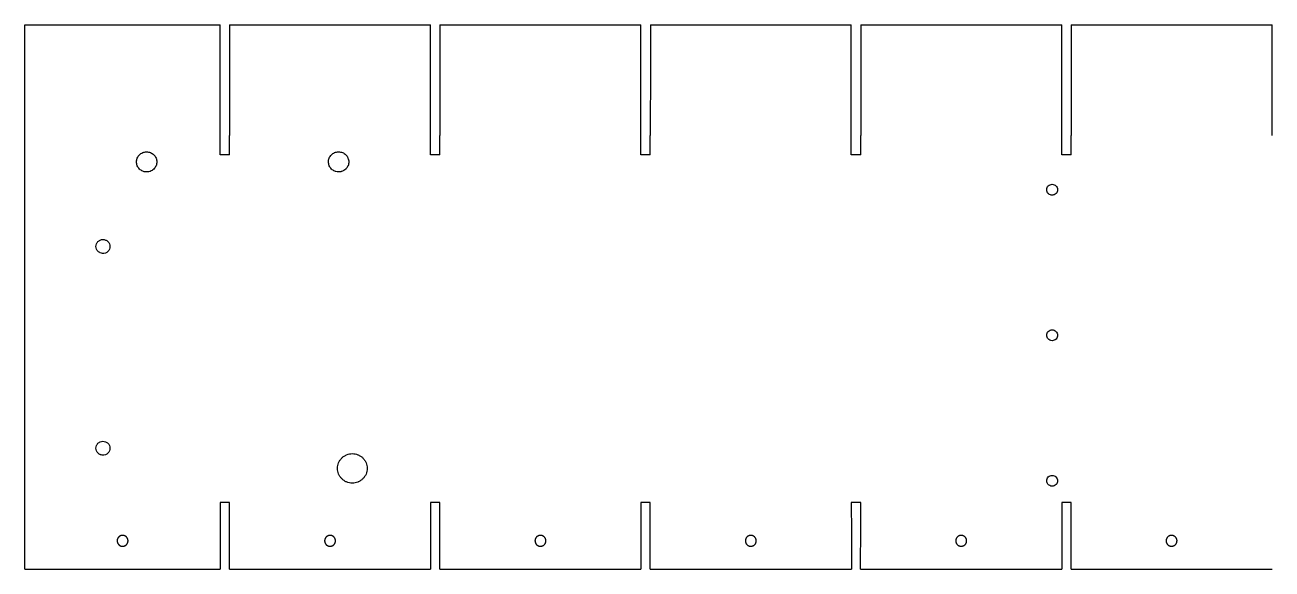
# Model space of a CAD drawing. Header units: millimetres. Extents: x 0 to 1620, y -18 to 157.
# Drawn here: x 0 to 401.8, y -18.4 to 156.9 of the extents above; entities that cross this region are included whole.
import ezdxf

# ---------------------------------------------------------------- set-up
doc = ezdxf.new("R2010")
doc.units = ezdxf.units.MM

msp = doc.modelspace()

# ---------------------------------------------------------------- linework, layer by layer
at = {"color": 7, "linetype": 'Continuous', "lineweight": 25}
for p, q in [((0, 156.88), (62.91, 156.88)), ((0, -18.44), (0, 156.88)), ((62.91, 137.64), (62.91, 156.88)), ((65.94, 156.88), (130.69, 156.88)), ((65.94, 156.88), (65.94, 137.64)), ((130.69, 137.64), (130.69, 156.88)), ((133.73, 156.88), (198.47, 156.88)), ((133.73, 156.88), (133.73, 137.64)), ((198.47, 137.64), (198.47, 156.88)), ((201.51, 156.88), (266.26, 156.88)), ((201.51, 156.88), (201.51, 137.64)), ((266.26, 137.64), (266.26, 156.88)), ((269.29, 156.88), (334.04, 156.88)), ((269.29, 156.88), (269.29, 137.64)), ((334.04, 137.64), (334.04, 156.88)), ((337.07, 156.88), (401.82, 156.88)), ((337.07, 156.88), (337.07, 137.64)), ((401.82, 137.64), (401.82, 156.88)), ((62.92, 115), (62.92, 121.24)), ((65.93, 115), (65.94, 121.24)), ((130.7, 115), (130.7, 121.24)), ((133.72, 115), (133.72, 121.24)), ((198.48, 115), (198.48, 121.24)), ((201.5, 115), (201.5, 121.24)), ((266.26, 115), (266.26, 121.24)), ((269.28, 115), (269.28, 121.24)), ((334.05, 115), (334.05, 121.24)), ((337.06, 115), (337.06, 121.24)), ((65.93, 115), (62.92, 115)), ((133.72, 115), (130.7, 115)), ((201.5, 115), (198.48, 115)), ((269.28, 115), (266.26, 115)), ((337.06, 115), (334.05, 115)), ((62.92, 3), (62.92, -0.24)), ((65.93, 3), (62.92, 3)), ((65.93, -0.24), (65.93, 3)), ((130.7, 3), (130.7, -0.24)), ((133.72, 3), (130.7, 3)), ((133.72, -0.24), (133.72, 3)), ((198.48, 3), (198.48, -0.24)), ((201.5, 3), (198.48, 3)), ((201.5, -0.24), (201.5, 3)), ((266.26, 3), (266.26, -0.24)), ((269.28, 3), (266.26, 3)), ((269.28, -0.24), (269.28, 3)), ((334.05, 3), (334.05, -0.24)), ((337.06, 3), (334.05, 3)), ((337.06, -0.24), (337.06, 3)), ((0, -18.44), (62.93, -18.44)), ((65.93, -18.44), (130.71, -18.44)), ((133.71, -18.44), (198.49, -18.44)), ((201.49, -18.44), (266.27, -18.44)), ((269.27, -18.44), (334.05, -18.44)), ((337.05, -18.44), (401.84, -18.44))]:
    msp.add_line(p, q, dxfattribs=at)
for points in [[(62.92, 121.24), (62.92, 121.53), (62.92, 122.11), (62.92, 122.97), (62.92, 123.83), (62.92, 124.69), (62.92, 125.56), (62.92, 126.42), (62.91, 127.28), (62.91, 128.15), (62.91, 129.01), (62.91, 129.87), (62.91, 130.74), (62.91, 131.6), (62.91, 132.46), (62.91, 133.33), (62.91, 134.19), (62.91, 135.05), (62.91, 135.92), (62.91, 136.78), (62.91, 137.35), (62.91, 137.64)], [(65.94, 137.64), (65.94, 137.35), (65.94, 136.78), (65.94, 135.92), (65.94, 135.05), (65.94, 134.19), (65.94, 133.33), (65.94, 132.46), (65.94, 131.6), (65.94, 130.74), (65.94, 129.87), (65.94, 129.01), (65.94, 128.15), (65.94, 127.28), (65.94, 126.42), (65.94, 125.56), (65.94, 124.69), (65.94, 123.83), (65.94, 122.97), (65.94, 122.11), (65.94, 121.53), (65.94, 121.24)], [(130.7, 121.24), (130.7, 121.53), (130.7, 122.11), (130.7, 122.97), (130.7, 123.83), (130.7, 124.69), (130.7, 125.56), (130.7, 126.42), (130.7, 127.28), (130.7, 128.15), (130.7, 129.01), (130.7, 129.87), (130.7, 130.74), (130.69, 131.6), (130.69, 132.46), (130.69, 133.33), (130.69, 134.19), (130.69, 135.05), (130.69, 135.92), (130.69, 136.78), (130.69, 137.35), (130.69, 137.64)], [(133.73, 137.64), (133.73, 137.35), (133.72, 136.78), (133.72, 135.92), (133.72, 135.05), (133.72, 134.19), (133.72, 133.33), (133.72, 132.46), (133.72, 131.6), (133.72, 130.74), (133.72, 129.87), (133.72, 129.01), (133.72, 128.15), (133.72, 127.28), (133.72, 126.42), (133.72, 125.56), (133.72, 124.69), (133.72, 123.83), (133.72, 122.97), (133.72, 122.11), (133.72, 121.53), (133.72, 121.24)], [(198.48, 121.24), (198.48, 121.53), (198.48, 122.11), (198.48, 122.97), (198.48, 123.83), (198.48, 124.69), (198.48, 125.56), (198.48, 126.42), (198.48, 127.28), (198.48, 128.15), (198.48, 129.01), (198.48, 129.87), (198.48, 130.74), (198.48, 131.6), (198.48, 132.46), (198.48, 133.33), (198.48, 134.19), (198.47, 135.05), (198.47, 135.92), (198.47, 136.78), (198.47, 137.35), (198.47, 137.64)], [(201.51, 137.64), (201.51, 137.35), (201.51, 136.78), (201.51, 135.92), (201.51, 135.05), (201.51, 134.19), (201.51, 133.33), (201.5, 132.46), (201.5, 131.6), (201.5, 130.74), (201.5, 129.87), (201.5, 129.01), (201.5, 128.15), (201.5, 127.28), (201.5, 126.42), (201.5, 125.56), (201.5, 124.69), (201.5, 123.83), (201.5, 122.97), (201.5, 122.11), (201.5, 121.53), (201.5, 121.24)], [(266.26, 121.24), (266.26, 121.53), (266.26, 122.11), (266.26, 122.97), (266.26, 123.83), (266.26, 124.69), (266.26, 125.56), (266.26, 126.42), (266.26, 127.28), (266.26, 128.15), (266.26, 129.01), (266.26, 129.87), (266.26, 130.74), (266.26, 131.6), (266.26, 132.46), (266.26, 133.33), (266.26, 134.19), (266.26, 135.05), (266.26, 135.92), (266.26, 136.78), (266.26, 137.35), (266.26, 137.64)], [(269.29, 137.64), (269.29, 137.35), (269.29, 136.78), (269.29, 135.92), (269.29, 135.05), (269.29, 134.19), (269.29, 133.33), (269.29, 132.46), (269.29, 131.6), (269.29, 130.74), (269.29, 129.87), (269.29, 129.01), (269.28, 128.15), (269.28, 127.28), (269.28, 126.42), (269.28, 125.56), (269.28, 124.69), (269.28, 123.83), (269.28, 122.97), (269.28, 122.11), (269.28, 121.53), (269.28, 121.24)], [(334.05, 121.24), (334.04, 121.53), (334.04, 122.11), (334.04, 122.97), (334.04, 123.83), (334.04, 124.69), (334.04, 125.56), (334.04, 126.42), (334.04, 127.28), (334.04, 128.15), (334.04, 129.01), (334.04, 129.87), (334.04, 130.74), (334.04, 131.6), (334.04, 132.46), (334.04, 133.33), (334.04, 134.19), (334.04, 135.05), (334.04, 135.92), (334.04, 136.78), (334.04, 137.35), (334.04, 137.64)], [(337.07, 137.64), (337.07, 137.35), (337.07, 136.78), (337.07, 135.92), (337.07, 135.05), (337.07, 134.19), (337.07, 133.33), (337.07, 132.46), (337.07, 131.6), (337.07, 130.74), (337.07, 129.87), (337.07, 129.01), (337.07, 128.15), (337.07, 127.28), (337.07, 126.42), (337.07, 125.56), (337.06, 124.69), (337.06, 123.83), (337.06, 122.97), (337.06, 122.11), (337.06, 121.53), (337.06, 121.24)], [(401.83, 121.24), (401.83, 121.53), (401.83, 122.11), (401.83, 122.97), (401.83, 123.83), (401.83, 124.69), (401.82, 125.56), (401.82, 126.42), (401.82, 127.28), (401.82, 128.15), (401.82, 129.01), (401.82, 129.87), (401.82, 130.74), (401.82, 131.6), (401.82, 132.46), (401.82, 133.33), (401.82, 134.19), (401.82, 135.05), (401.82, 135.92), (401.82, 136.78), (401.82, 137.35), (401.82, 137.64)], [(62.92, -0.24), (62.92, -0.56), (62.92, -1.2), (62.92, -2.16), (62.92, -3.12), (62.92, -4.07), (62.92, -5.03), (62.92, -5.99), (62.92, -6.95), (62.92, -7.91), (62.92, -8.86), (62.92, -9.82), (62.92, -10.78), (62.92, -11.74), (62.92, -12.69), (62.92, -13.65), (62.93, -14.61), (62.93, -15.57), (62.93, -16.53), (62.93, -17.48), (62.93, -18.12), (62.93, -18.44)], [(65.93, -18.44), (65.93, -18.12), (65.93, -17.48), (65.93, -16.53), (65.93, -15.57), (65.93, -14.61), (65.93, -13.65), (65.93, -12.69), (65.93, -11.74), (65.93, -10.78), (65.93, -9.82), (65.93, -8.86), (65.93, -7.91), (65.93, -6.95), (65.93, -5.99), (65.93, -5.03), (65.93, -4.07), (65.93, -3.12), (65.93, -2.16), (65.93, -1.2), (65.93, -0.56), (65.93, -0.24)], [(130.7, -0.24), (130.7, -0.56), (130.7, -1.2), (130.7, -2.16), (130.7, -3.12), (130.7, -4.07), (130.7, -5.03), (130.7, -5.99), (130.7, -6.95), (130.7, -7.91), (130.7, -8.86), (130.71, -9.82), (130.71, -10.78), (130.71, -11.74), (130.71, -12.69), (130.71, -13.65), (130.71, -14.61), (130.71, -15.57), (130.71, -16.53), (130.71, -17.48), (130.71, -18.12), (130.71, -18.44)], [(133.71, -18.44), (133.71, -18.12), (133.71, -17.48), (133.71, -16.53), (133.71, -15.57), (133.71, -14.61), (133.71, -13.65), (133.71, -12.69), (133.71, -11.74), (133.71, -10.78), (133.71, -9.82), (133.71, -8.86), (133.71, -7.91), (133.71, -6.95), (133.71, -5.99), (133.71, -5.03), (133.71, -4.07), (133.72, -3.12), (133.72, -2.16), (133.72, -1.2), (133.72, -0.56), (133.72, -0.24)], [(198.48, -0.24), (198.48, -0.56), (198.48, -1.2), (198.48, -2.16), (198.48, -3.12), (198.48, -4.07), (198.48, -5.03), (198.49, -5.99), (198.49, -6.95), (198.49, -7.91), (198.49, -8.86), (198.49, -9.82), (198.49, -10.78), (198.49, -11.74), (198.49, -12.69), (198.49, -13.65), (198.49, -14.61), (198.49, -15.57), (198.49, -16.53), (198.49, -17.48), (198.49, -18.12), (198.49, -18.44)], [(201.49, -18.44), (201.49, -18.12), (201.49, -17.48), (201.49, -16.53), (201.49, -15.57), (201.49, -14.61), (201.49, -13.65), (201.49, -12.69), (201.49, -11.74), (201.49, -10.78), (201.49, -9.82), (201.49, -8.86), (201.49, -7.91), (201.5, -6.95), (201.5, -5.99), (201.5, -5.03), (201.5, -4.07), (201.5, -3.12), (201.5, -2.16), (201.5, -1.2), (201.5, -0.56), (201.5, -0.24)], [(266.26, -0.24), (266.26, -0.56), (266.26, -1.2), (266.27, -2.16), (266.27, -3.12), (266.27, -4.07), (266.27, -5.03), (266.27, -5.99), (266.27, -6.95), (266.27, -7.91), (266.27, -8.86), (266.27, -9.82), (266.27, -10.78), (266.27, -11.74), (266.27, -12.69), (266.27, -13.65), (266.27, -14.61), (266.27, -15.57), (266.27, -16.53), (266.27, -17.48), (266.27, -18.12), (266.27, -18.44)], [(269.27, -18.44), (269.27, -18.12), (269.27, -17.48), (269.27, -16.53), (269.27, -15.57), (269.27, -14.61), (269.27, -13.65), (269.27, -12.69), (269.27, -11.74), (269.28, -10.78), (269.28, -9.82), (269.28, -8.86), (269.28, -7.91), (269.28, -6.95), (269.28, -5.99), (269.28, -5.03), (269.28, -4.07), (269.28, -3.12), (269.28, -2.16), (269.28, -1.2), (269.28, -0.56), (269.28, -0.24)], [(334.05, -0.24), (334.05, -0.56), (334.05, -1.2), (334.05, -2.16), (334.05, -3.12), (334.05, -4.07), (334.05, -5.03), (334.05, -5.99), (334.05, -6.95), (334.05, -7.91), (334.05, -8.86), (334.05, -9.82), (334.05, -10.78), (334.05, -11.74), (334.05, -12.69), (334.05, -13.65), (334.05, -14.61), (334.05, -15.57), (334.05, -16.53), (334.05, -17.48), (334.05, -18.12), (334.05, -18.44)], [(337.05, -18.44), (337.05, -18.12), (337.05, -17.48), (337.05, -16.53), (337.06, -15.57), (337.06, -14.61), (337.06, -13.65), (337.06, -12.69), (337.06, -11.74), (337.06, -10.78), (337.06, -9.82), (337.06, -8.86), (337.06, -7.91), (337.06, -6.95), (337.06, -5.99), (337.06, -5.03), (337.06, -4.07), (337.06, -3.12), (337.06, -2.16), (337.06, -1.2), (337.06, -0.56), (337.06, -0.24)]]:
    msp.add_open_spline(points, degree=3, dxfattribs=at)
for points, knots in [([(38.86, 109.52), (39.34, 109.47), (39.84, 109.52), (40.76, 109.85), (41.19, 110.11), (41.83, 110.76), (42.08, 111.12), (42.4, 111.9), (42.49, 112.33), (42.48, 113.18), (42.4, 113.61), (42.07, 114.39), (41.82, 114.76), (41.22, 115.35), (40.85, 115.59), (40.07, 115.92), (39.63, 116), (38.78, 116), (38.35, 115.91), (37.56, 115.59), (37.2, 115.34), (36.6, 114.74), (36.36, 114.38), (36.03, 113.6), (35.95, 113.17), (35.95, 112.32), (36.04, 111.89), (36.36, 111.11), (36.61, 110.75), (37.21, 110.15), (37.58, 109.91), (38.26, 109.63), (38.56, 109.55), (38.86, 109.52)], [0, 0, 0, 0, 0.071203, 0.071498, 0.14235, 0.142936, 0.204771, 0.205354, 0.267154, 0.267728, 0.329672, 0.330238, 0.392069, 0.392632, 0.454632, 0.455199, 0.517345, 0.517921, 0.580032, 0.580618, 0.642577, 0.643167, 0.704968, 0.705555, 0.76727, 0.767848, 0.829602, 0.830172, 0.892085, 0.892652, 0.954686, 0.955257, 1, 1, 1, 1]), ([(100.2, 109.62), (100.74, 109.47), (101.35, 109.46), (102.46, 109.75), (102.98, 110.06), (103.69, 110.76), (103.93, 111.13), (104.25, 111.91), (104.34, 112.34), (104.33, 113.19), (104.24, 113.62), (103.92, 114.4), (103.67, 114.77), (103.07, 115.36), (102.69, 115.6), (101.91, 115.92), (101.47, 116), (100.63, 116), (100.19, 115.91), (99.41, 115.58), (99.04, 115.33), (98.45, 114.74), (98.2, 114.37), (97.88, 113.59), (97.8, 113.15), (97.8, 112.31), (97.89, 111.88), (98.22, 111.1), (98.47, 110.74), (99.07, 110.14), (99.44, 109.9), (99.95, 109.69), (100.08, 109.65), (100.2, 109.62)], [0, 0, 0, 0, 0.083779, 0.084503, 0.167562, 0.168998, 0.230021, 0.231457, 0.292442, 0.293872, 0.354997, 0.356421, 0.417433, 0.418856, 0.480034, 0.481463, 0.542785, 0.544226, 0.605511, 0.606965, 0.668095, 0.669555, 0.730525, 0.731984, 0.792864, 0.794318, 0.855234, 0.856682, 0.917755, 0.919202, 0.980394, 0.981848, 1, 1, 1, 1]), ([(329.75, 102.54), (329.99, 102.31), (330.31, 102.14), (330.98, 102.02), (331.33, 102.06), (331.86, 102.27), (332.05, 102.4), (332.38, 102.73), (332.51, 102.92), (332.68, 103.34), (332.73, 103.57), (332.73, 104.03), (332.68, 104.26), (332.5, 104.68), (332.37, 104.88), (332.05, 105.2), (331.85, 105.33), (331.43, 105.5), (331.2, 105.55), (330.74, 105.55), (330.51, 105.5), (330.08, 105.33), (329.89, 105.2), (329.56, 104.88), (329.43, 104.68), (329.25, 104.26), (329.21, 104.03), (329.21, 103.57), (329.25, 103.34), (329.43, 102.92), (329.56, 102.72), (329.73, 102.55), (329.74, 102.55), (329.75, 102.54)], [0, 0, 0, 0, 0.092015, 0.092102, 0.184072, 0.184249, 0.246694, 0.246875, 0.309162, 0.30934, 0.371542, 0.371711, 0.433952, 0.434112, 0.496512, 0.496669, 0.559191, 0.559352, 0.621911, 0.622082, 0.684606, 0.684786, 0.747209, 0.747393, 0.809708, 0.809889, 0.872168, 0.87234, 0.934763, 0.934927, 0.997238, 0.997399, 1, 1, 1, 1]), ([(24.97, 83.26), (25.29, 83.23), (25.62, 83.28), (26.23, 83.5), (26.51, 83.68), (26.95, 84.12), (27.12, 84.37), (27.34, 84.91), (27.4, 85.21), (27.4, 85.8), (27.34, 86.1), (27.11, 86.64), (26.94, 86.89), (26.53, 87.3), (26.27, 87.47), (25.73, 87.69), (25.43, 87.75), (24.84, 87.75), (24.54, 87.69), (24, 87.46), (23.74, 87.29), (23.33, 86.88), (23.16, 86.63), (22.93, 86.09), (22.88, 85.79), (22.88, 85.2), (22.94, 84.91), (23.16, 84.36), (23.33, 84.11), (23.75, 83.7), (24.01, 83.53), (24.5, 83.33), (24.73, 83.27), (24.97, 83.26)], [0, 0, 0, 0, 0.068603, 0.068879, 0.137128, 0.137675, 0.199546, 0.200089, 0.261924, 0.262459, 0.324438, 0.324964, 0.386832, 0.387354, 0.44939, 0.449917, 0.512099, 0.512635, 0.574782, 0.575327, 0.637323, 0.637872, 0.69971, 0.700256, 0.762008, 0.762545, 0.824336, 0.824865, 0.886815, 0.88734, 0.949412, 0.949941, 1, 1, 1, 1]), ([(329.65, 55.73), (329.82, 55.55), (330.02, 55.4), (330.47, 55.2), (330.72, 55.15), (331.2, 55.15), (331.43, 55.2), (331.86, 55.37), (332.05, 55.5), (332.38, 55.83), (332.51, 56.02), (332.68, 56.44), (332.73, 56.67), (332.73, 57.13), (332.68, 57.36), (332.5, 57.78), (332.37, 57.98), (332.05, 58.3), (331.85, 58.43), (331.43, 58.6), (331.2, 58.65), (330.74, 58.65), (330.51, 58.6), (330.08, 58.43), (329.89, 58.3), (329.56, 57.98), (329.43, 57.78), (329.25, 57.36), (329.21, 57.13), (329.21, 56.67), (329.25, 56.44), (329.42, 56.05), (329.52, 55.88), (329.65, 55.73)], [0, 0, 0, 0, 0.067066, 0.06714, 0.134319, 0.134475, 0.197, 0.197166, 0.259539, 0.259709, 0.321925, 0.32209, 0.384221, 0.384378, 0.446548, 0.446696, 0.509025, 0.50917, 0.571621, 0.571769, 0.634257, 0.634414, 0.696869, 0.697035, 0.759389, 0.759558, 0.821805, 0.821971, 0.884182, 0.884339, 0.946694, 0.946842, 1, 1, 1, 1]), ([(24.92, 18.26), (25.25, 18.23), (25.59, 18.27), (26.22, 18.49), (26.51, 18.68), (26.95, 19.12), (27.12, 19.37), (27.34, 19.91), (27.4, 20.21), (27.4, 20.8), (27.34, 21.1), (27.11, 21.64), (26.94, 21.89), (26.53, 22.3), (26.27, 22.47), (25.73, 22.69), (25.43, 22.75), (24.84, 22.75), (24.54, 22.69), (24, 22.46), (23.74, 22.29), (23.33, 21.88), (23.16, 21.63), (22.93, 21.09), (22.88, 20.79), (22.88, 20.2), (22.94, 19.91), (23.16, 19.36), (23.33, 19.11), (23.75, 18.7), (24.01, 18.53), (24.48, 18.33), (24.7, 18.28), (24.92, 18.26)], [0, 0, 0, 0, 0.070093, 0.070368, 0.140119, 0.140664, 0.202538, 0.20308, 0.264919, 0.265452, 0.327435, 0.327959, 0.38983, 0.390352, 0.452391, 0.452917, 0.515102, 0.515637, 0.577787, 0.578331, 0.64033, 0.640878, 0.702719, 0.703264, 0.765019, 0.765555, 0.82735, 0.827878, 0.88983, 0.890355, 0.95243, 0.952958, 1, 1, 1, 1]), ([(103.64, 9.62), (104.22, 9.38), (104.85, 9.25), (105.79, 9.25), (106.11, 9.28), (106.72, 9.4), (107.02, 9.49), (107.6, 9.73), (107.88, 9.88), (108.39, 10.22), (108.64, 10.42), (109.08, 10.86), (109.28, 11.1), (109.63, 11.62), (109.78, 11.89), (110.01, 12.46), (110.11, 12.77), (110.23, 13.37), (110.26, 13.69), (110.26, 14.31), (110.23, 14.62), (110.11, 15.23), (110.02, 15.53), (109.78, 16.11), (109.63, 16.38), (109.28, 16.9), (109.08, 17.14), (108.64, 17.58), (108.4, 17.78), (107.88, 18.12), (107.6, 18.27), (107.02, 18.51), (106.72, 18.6), (106.11, 18.72), (105.79, 18.75), (105.17, 18.75), (104.86, 18.72), (104.25, 18.6), (103.94, 18.51), (103.37, 18.27), (103.09, 18.12), (102.57, 17.78), (102.33, 17.58), (101.89, 17.14), (101.69, 16.9), (101.34, 16.38), (101.19, 16.1), (100.95, 15.53), (100.86, 15.23), (100.74, 14.62), (100.71, 14.31), (100.71, 13.69), (100.74, 13.38), (100.86, 12.77), (100.95, 12.47), (101.19, 11.9), (101.34, 11.62), (101.68, 11.1), (101.89, 10.86), (102.33, 10.42), (102.57, 10.22), (103.08, 9.88), (103.36, 9.74), (103.64, 9.62)], [0, 0, 0, 0, 0.062862, 0.06312, 0.09414, 0.094392, 0.125496, 0.125745, 0.156837, 0.157083, 0.188035, 0.188281, 0.219357, 0.219603, 0.250465, 0.250715, 0.28171, 0.281964, 0.312854, 0.313113, 0.344194, 0.344458, 0.37538, 0.375647, 0.406636, 0.406906, 0.437786, 0.438057, 0.469145, 0.469416, 0.500363, 0.50063, 0.531746, 0.53201, 0.563093, 0.563352, 0.594392, 0.594647, 0.625798, 0.626049, 0.657004, 0.657252, 0.688356, 0.688604, 0.719535, 0.719784, 0.750756, 0.751007, 0.781978, 0.782234, 0.813063, 0.813324, 0.844314, 0.84458, 0.875401, 0.875671, 0.906665, 0.906938, 0.937894, 0.938167, 0.969132, 0.969405, 1, 1, 1, 1]), ([(329.56, 8.95), (329.72, 8.73), (329.94, 8.55), (330.43, 8.31), (330.7, 8.25), (331.2, 8.25), (331.43, 8.3), (331.86, 8.47), (332.05, 8.6), (332.38, 8.93), (332.51, 9.12), (332.68, 9.54), (332.73, 9.77), (332.73, 10.23), (332.68, 10.46), (332.5, 10.88), (332.37, 11.08), (332.05, 11.4), (331.85, 11.53), (331.43, 11.7), (331.2, 11.75), (330.74, 11.75), (330.51, 11.7), (330.08, 11.53), (329.89, 11.4), (329.56, 11.08), (329.43, 10.88), (329.25, 10.46), (329.21, 10.23), (329.21, 9.77), (329.25, 9.54), (329.4, 9.19), (329.47, 9.06), (329.56, 8.95)], [0, 0, 0, 0, 0.073558, 0.073624, 0.147403, 0.147543, 0.210095, 0.210244, 0.272645, 0.272798, 0.335041, 0.33519, 0.397348, 0.397488, 0.459685, 0.459817, 0.522173, 0.522301, 0.584779, 0.584911, 0.647426, 0.647568, 0.710049, 0.710199, 0.772579, 0.772733, 0.835005, 0.835156, 0.897393, 0.897535, 0.959916, 0.960049, 1, 1, 1, 1]), ([(31.22, -11.08), (31.21, -11.07), (31.14, -11.06), (31.04, -11.04), (30.91, -11.01), (30.81, -10.97), (30.69, -10.92), (30.6, -10.87), (30.49, -10.8), (30.4, -10.74), (30.3, -10.65), (30.22, -10.58), (30.13, -10.49), (30.07, -10.41), (29.99, -10.3), (29.94, -10.21), (29.87, -10.09), (29.83, -10), (29.79, -9.87), (29.76, -9.77), (29.73, -9.64), (29.72, -9.54), (29.71, -9.42), (29.71, -9.34), (29.71, -9.23), (29.72, -9.13), (29.74, -8.99), (29.76, -8.9), (29.8, -8.77), (29.84, -8.68), (29.9, -8.55), (29.94, -8.46), (30.02, -8.34), (30.08, -8.27), (30.17, -8.16), (30.23, -8.09), (30.34, -8), (30.41, -7.94), (30.53, -7.86), (30.61, -7.81), (30.74, -7.75), (30.83, -7.71), (30.96, -7.66), (31.06, -7.64), (31.19, -7.61), (31.29, -7.6), (31.43, -7.59), (31.53, -7.59), (31.67, -7.6), (31.76, -7.62), (31.9, -7.65), (31.99, -7.67), (32.13, -7.72), (32.21, -7.76), (32.34, -7.82), (32.42, -7.88), (32.54, -7.96), (32.61, -8.02), (32.71, -8.11), (32.78, -8.18), (32.87, -8.29), (32.92, -8.37), (33, -8.49), (33.04, -8.58), (33.1, -8.71), (33.13, -8.8), (33.17, -8.93), (33.19, -9.03), (33.21, -9.17), (33.22, -9.26), (33.22, -9.38), (33.21, -9.46), (33.2, -9.57), (33.19, -9.67), (33.16, -9.8), (33.12, -9.9), (33.08, -10.03), (33.03, -10.12), (32.97, -10.24), (32.91, -10.33), (32.84, -10.43), (32.77, -10.51), (32.68, -10.61), (32.6, -10.68), (32.49, -10.76), (32.41, -10.82), (32.29, -10.88), (32.2, -10.93), (32.08, -10.98), (31.98, -11.02), (31.85, -11.05), (31.75, -11.07), (31.62, -11.09), (31.51, -11.09), (31.38, -11.09), (31.29, -11.08), (31.23, -11.08), (31.22, -11.08)], [0, 0, 0, 0, 0.004871, 0.019602, 0.02641, 0.041139, 0.047946, 0.062672, 0.069478, 0.084201, 0.091005, 0.105725, 0.112528, 0.127243, 0.134044, 0.148756, 0.155555, 0.170263, 0.177061, 0.191767, 0.198563, 0.213267, 0.220063, 0.229871, 0.234766, 0.25137, 0.256265, 0.272872, 0.277768, 0.294377, 0.299275, 0.315889, 0.320788, 0.337408, 0.342309, 0.358936, 0.363838, 0.380472, 0.385377, 0.402017, 0.406924, 0.42357, 0.428478, 0.445128, 0.450038, 0.466691, 0.471601, 0.488255, 0.493164, 0.509817, 0.514726, 0.531376, 0.536284, 0.55293, 0.557836, 0.574475, 0.57938, 0.596013, 0.600915, 0.617541, 0.622442, 0.639061, 0.64396, 0.660573, 0.66547, 0.682079, 0.686975, 0.703581, 0.708476, 0.72508, 0.729975, 0.739783, 0.746579, 0.761283, 0.76808, 0.782786, 0.789584, 0.804293, 0.811092, 0.825804, 0.832605, 0.847322, 0.854124, 0.868844, 0.875649, 0.890372, 0.897179, 0.911905, 0.918713, 0.933442, 0.94025, 0.954981, 0.96179, 0.976521, 0.983331, 0.998062, 1, 1, 1, 1]), ([(97.63, -10.95), (97.62, -10.95), (97.59, -10.94), (97.52, -10.9), (97.43, -10.85), (97.31, -10.78), (97.23, -10.72), (97.13, -10.63), (97.05, -10.56), (96.97, -10.46), (96.9, -10.38), (96.83, -10.27), (96.77, -10.18), (96.72, -10.06), (96.68, -9.96), (96.63, -9.84), (96.61, -9.74), (96.58, -9.6), (96.57, -9.5), (96.56, -9.39), (96.56, -9.31), (96.57, -9.19), (96.58, -9.1), (96.6, -8.96), (96.63, -8.87), (96.67, -8.73), (96.71, -8.64), (96.77, -8.52), (96.82, -8.43), (96.89, -8.32), (96.95, -8.24), (97.05, -8.13), (97.12, -8.07), (97.22, -7.97), (97.3, -7.92), (97.42, -7.84), (97.5, -7.79), (97.63, -7.73), (97.72, -7.7), (97.85, -7.65), (97.95, -7.63), (98.08, -7.61), (98.18, -7.6), (98.32, -7.59), (98.42, -7.59), (98.56, -7.61), (98.65, -7.62), (98.79, -7.66), (98.88, -7.68), (99.01, -7.73), (99.1, -7.78), (99.23, -7.84), (99.31, -7.9), (99.42, -7.98), (99.49, -8.04), (99.59, -8.14), (99.66, -8.21), (99.75, -8.32), (99.8, -8.4), (99.87, -8.52), (99.91, -8.61), (99.97, -8.74), (100, -8.83), (100.03, -8.97), (100.05, -9.06), (100.07, -9.2), (100.07, -9.3), (100.07, -9.41), (100.07, -9.49), (100.05, -9.61), (100.03, -9.71), (100, -9.84), (99.97, -9.94), (99.92, -10.06), (99.87, -10.15), (99.81, -10.27), (99.75, -10.35), (99.67, -10.46), (99.6, -10.54), (99.51, -10.63), (99.43, -10.7), (99.32, -10.78), (99.23, -10.84), (99.12, -10.9), (99.02, -10.95), (98.9, -10.99), (98.8, -11.03), (98.67, -11.06), (98.57, -11.08), (98.44, -11.09), (98.33, -11.09), (98.2, -11.09), (98.09, -11.08), (97.96, -11.06), (97.86, -11.03), (97.74, -11), (97.67, -10.97), (97.63, -10.95)], [0, 0, 0, 0, 0.001792, 0.008599, 0.023324, 0.03013, 0.044853, 0.051657, 0.066376, 0.073178, 0.087893, 0.094694, 0.109405, 0.116204, 0.130912, 0.137709, 0.152414, 0.159211, 0.173914, 0.18071, 0.190518, 0.195413, 0.212018, 0.216913, 0.23352, 0.238416, 0.255026, 0.259924, 0.276539, 0.281438, 0.298059, 0.30296, 0.319588, 0.324491, 0.341126, 0.346031, 0.362672, 0.367579, 0.384226, 0.389134, 0.405785, 0.410695, 0.427348, 0.432258, 0.448912, 0.453822, 0.470474, 0.475383, 0.492032, 0.49694, 0.513585, 0.518491, 0.535129, 0.540033, 0.556665, 0.561567, 0.578192, 0.583092, 0.599711, 0.604609, 0.621222, 0.626119, 0.642727, 0.647623, 0.664228, 0.669124, 0.685728, 0.690623, 0.700431, 0.707227, 0.721931, 0.728728, 0.743434, 0.750232, 0.764942, 0.771741, 0.786454, 0.793256, 0.807972, 0.814775, 0.829496, 0.836301, 0.851025, 0.857831, 0.872558, 0.879366, 0.894095, 0.900904, 0.915635, 0.922444, 0.937175, 0.943984, 0.958716, 0.965525, 0.980255, 0.987063, 1, 1, 1, 1]), ([(165.07, -10.76), (165.05, -10.74), (165, -10.7), (164.91, -10.63), (164.84, -10.56), (164.75, -10.46), (164.68, -10.38), (164.61, -10.27), (164.56, -10.18), (164.5, -10.06), (164.46, -9.96), (164.42, -9.84), (164.39, -9.74), (164.36, -9.6), (164.35, -9.5), (164.34, -9.39), (164.34, -9.31), (164.35, -9.19), (164.36, -9.1), (164.39, -8.96), (164.41, -8.87), (164.45, -8.73), (164.49, -8.64), (164.55, -8.52), (164.6, -8.43), (164.68, -8.32), (164.74, -8.24), (164.83, -8.13), (164.9, -8.07), (165, -7.97), (165.08, -7.92), (165.2, -7.84), (165.28, -7.79), (165.41, -7.73), (165.5, -7.7), (165.63, -7.65), (165.73, -7.63), (165.87, -7.61), (165.96, -7.6), (166.1, -7.59), (166.2, -7.59), (166.34, -7.61), (166.44, -7.62), (166.57, -7.66), (166.67, -7.68), (166.8, -7.73), (166.88, -7.78), (167.01, -7.84), (167.09, -7.9), (167.2, -7.98), (167.28, -8.04), (167.38, -8.14), (167.44, -8.21), (167.53, -8.32), (167.58, -8.4), (167.65, -8.52), (167.7, -8.61), (167.75, -8.74), (167.78, -8.83), (167.81, -8.97), (167.83, -9.06), (167.85, -9.2), (167.85, -9.3), (167.85, -9.41), (167.85, -9.49), (167.84, -9.61), (167.82, -9.71), (167.78, -9.84), (167.75, -9.94), (167.7, -10.06), (167.66, -10.15), (167.59, -10.27), (167.53, -10.35), (167.45, -10.46), (167.38, -10.54), (167.29, -10.63), (167.21, -10.7), (167.1, -10.78), (167.02, -10.84), (166.9, -10.9), (166.8, -10.95), (166.68, -10.99), (166.58, -11.03), (166.45, -11.06), (166.35, -11.08), (166.22, -11.09), (166.11, -11.09), (165.98, -11.09), (165.88, -11.08), (165.75, -11.06), (165.64, -11.03), (165.52, -10.99), (165.42, -10.96), (165.3, -10.9), (165.21, -10.85), (165.13, -10.8), (165.09, -10.77), (165.07, -10.76)], [0, 0, 0, 0, 0.009626, 0.01643, 0.031149, 0.037951, 0.052666, 0.059467, 0.074178, 0.080977, 0.095685, 0.102482, 0.117187, 0.123984, 0.138687, 0.145483, 0.155291, 0.160186, 0.176791, 0.181686, 0.198293, 0.203189, 0.219799, 0.224697, 0.241312, 0.246211, 0.262832, 0.267733, 0.284361, 0.289264, 0.305899, 0.310804, 0.327445, 0.332352, 0.348999, 0.353907, 0.370558, 0.375468, 0.392121, 0.397031, 0.413685, 0.418595, 0.435247, 0.440156, 0.456805, 0.461713, 0.478358, 0.483264, 0.499902, 0.504806, 0.521438, 0.52634, 0.542965, 0.547865, 0.564484, 0.569382, 0.585995, 0.590892, 0.6075, 0.612396, 0.629001, 0.633897, 0.650501, 0.655396, 0.665204, 0.672, 0.686704, 0.693501, 0.708207, 0.715005, 0.729715, 0.736514, 0.751227, 0.758029, 0.772745, 0.779548, 0.794269, 0.801074, 0.815798, 0.822604, 0.837331, 0.844139, 0.858868, 0.865677, 0.880408, 0.887217, 0.901948, 0.908757, 0.923489, 0.930298, 0.945028, 0.951836, 0.966565, 0.973372, 0.988097, 0.994903, 1, 1, 1, 1]), ([(232.63, -10.57), (232.62, -10.56), (232.59, -10.53), (232.53, -10.46), (232.47, -10.38), (232.39, -10.27), (232.34, -10.18), (232.28, -10.06), (232.24, -9.96), (232.2, -9.84), (232.17, -9.74), (232.15, -9.6), (232.13, -9.5), (232.13, -9.39), (232.13, -9.31), (232.13, -9.19), (232.14, -9.1), (232.17, -8.96), (232.19, -8.87), (232.24, -8.73), (232.27, -8.64), (232.33, -8.52), (232.38, -8.43), (232.46, -8.32), (232.52, -8.24), (232.61, -8.13), (232.68, -8.07), (232.79, -7.97), (232.86, -7.92), (232.98, -7.84), (233.07, -7.79), (233.19, -7.73), (233.28, -7.7), (233.42, -7.65), (233.51, -7.63), (233.65, -7.61), (233.75, -7.6), (233.89, -7.59), (233.98, -7.59), (234.12, -7.61), (234.22, -7.62), (234.35, -7.66), (234.45, -7.68), (234.58, -7.73), (234.67, -7.78), (234.79, -7.84), (234.87, -7.9), (234.98, -7.98), (235.06, -8.04), (235.16, -8.14), (235.22, -8.21), (235.31, -8.32), (235.36, -8.4), (235.43, -8.52), (235.48, -8.61), (235.53, -8.74), (235.56, -8.83), (235.6, -8.97), (235.61, -9.06), (235.63, -9.2), (235.64, -9.3), (235.63, -9.41), (235.63, -9.49), (235.62, -9.61), (235.6, -9.71), (235.57, -9.84), (235.53, -9.94), (235.48, -10.06), (235.44, -10.15), (235.37, -10.27), (235.31, -10.35), (235.23, -10.46), (235.16, -10.54), (235.07, -10.63), (234.99, -10.7), (234.88, -10.78), (234.8, -10.84), (234.68, -10.9), (234.59, -10.95), (234.46, -10.99), (234.36, -11.03), (234.23, -11.06), (234.13, -11.08), (234, -11.09), (233.9, -11.09), (233.76, -11.09), (233.66, -11.08), (233.53, -11.06), (233.43, -11.03), (233.3, -10.99), (233.2, -10.96), (233.08, -10.9), (232.99, -10.85), (232.88, -10.78), (232.79, -10.72), (232.7, -10.64), (232.66, -10.6), (232.63, -10.57)], [0, 0, 0, 0, 0.004355, 0.011157, 0.025872, 0.032673, 0.047384, 0.054183, 0.068891, 0.075688, 0.090393, 0.09719, 0.111893, 0.118689, 0.128497, 0.133392, 0.149997, 0.154892, 0.171499, 0.176395, 0.193005, 0.197903, 0.214518, 0.219417, 0.236038, 0.240939, 0.257567, 0.26247, 0.279105, 0.28401, 0.300651, 0.305558, 0.322205, 0.327113, 0.343764, 0.348674, 0.365327, 0.370237, 0.386891, 0.391801, 0.408453, 0.413362, 0.430011, 0.434919, 0.451564, 0.45647, 0.473108, 0.478012, 0.494644, 0.499546, 0.516171, 0.521071, 0.53769, 0.542588, 0.559201, 0.564098, 0.580706, 0.585602, 0.602208, 0.607103, 0.623707, 0.628602, 0.63841, 0.645206, 0.65991, 0.666707, 0.681413, 0.688211, 0.702921, 0.70972, 0.724433, 0.731235, 0.745951, 0.752754, 0.767475, 0.77428, 0.789004, 0.79581, 0.810537, 0.817345, 0.832074, 0.838883, 0.853614, 0.860423, 0.875154, 0.881963, 0.896695, 0.903504, 0.918234, 0.925042, 0.939771, 0.946578, 0.961303, 0.968109, 0.982832, 0.989636, 1, 1, 1, 1]), ([(300.27, -10.4), (300.26, -10.39), (300.23, -10.35), (300.17, -10.27), (300.12, -10.18), (300.06, -10.06), (300.02, -9.96), (299.98, -9.84), (299.95, -9.74), (299.93, -9.6), (299.91, -9.5), (299.91, -9.39), (299.91, -9.31), (299.91, -9.19), (299.92, -9.1), (299.95, -8.96), (299.97, -8.87), (300.02, -8.73), (300.05, -8.64), (300.11, -8.52), (300.16, -8.43), (300.24, -8.32), (300.3, -8.24), (300.39, -8.13), (300.46, -8.07), (300.57, -7.97), (300.64, -7.92), (300.76, -7.84), (300.85, -7.79), (300.97, -7.73), (301.06, -7.7), (301.2, -7.65), (301.29, -7.63), (301.43, -7.61), (301.53, -7.6), (301.67, -7.59), (301.76, -7.59), (301.9, -7.61), (302, -7.62), (302.14, -7.66), (302.23, -7.68), (302.36, -7.73), (302.45, -7.78), (302.57, -7.84), (302.65, -7.9), (302.77, -7.98), (302.84, -8.04), (302.94, -8.14), (303, -8.21), (303.09, -8.32), (303.15, -8.4), (303.22, -8.52), (303.26, -8.61), (303.31, -8.74), (303.34, -8.83), (303.38, -8.97), (303.4, -9.06), (303.41, -9.2), (303.42, -9.3), (303.42, -9.41), (303.41, -9.49), (303.4, -9.61), (303.38, -9.71), (303.35, -9.84), (303.31, -9.94), (303.26, -10.06), (303.22, -10.15), (303.15, -10.27), (303.1, -10.35), (303.01, -10.46), (302.95, -10.54), (302.85, -10.63), (302.77, -10.7), (302.67, -10.78), (302.58, -10.84), (302.46, -10.9), (302.37, -10.95), (302.24, -10.99), (302.15, -11.03), (302.02, -11.06), (301.91, -11.08), (301.78, -11.09), (301.68, -11.09), (301.54, -11.09), (301.44, -11.08), (301.31, -11.06), (301.21, -11.03), (301.08, -10.99), (300.98, -10.96), (300.86, -10.9), (300.77, -10.85), (300.66, -10.78), (300.58, -10.72), (300.47, -10.63), (300.4, -10.56), (300.33, -10.47), (300.29, -10.43), (300.27, -10.4)], [0, 0, 0, 0, 0.005869, 0.012669, 0.02738, 0.034179, 0.048887, 0.055685, 0.07039, 0.077187, 0.09189, 0.098686, 0.108494, 0.113389, 0.129993, 0.134889, 0.151495, 0.156392, 0.173002, 0.177899, 0.194514, 0.199414, 0.216035, 0.220936, 0.237564, 0.242467, 0.259102, 0.264007, 0.280648, 0.285555, 0.302202, 0.30711, 0.323761, 0.32867, 0.345324, 0.350234, 0.366888, 0.371797, 0.38845, 0.393359, 0.410008, 0.414916, 0.43156, 0.436466, 0.453105, 0.458009, 0.474641, 0.479543, 0.496168, 0.501068, 0.517686, 0.522585, 0.539198, 0.544095, 0.560703, 0.565599, 0.582204, 0.587099, 0.603703, 0.608598, 0.618406, 0.625203, 0.639907, 0.646704, 0.66141, 0.668208, 0.682917, 0.689717, 0.70443, 0.711231, 0.725948, 0.732751, 0.747472, 0.754276, 0.769, 0.775807, 0.790534, 0.797341, 0.812071, 0.818879, 0.83361, 0.840419, 0.855151, 0.86196, 0.876691, 0.8835, 0.898231, 0.905039, 0.919767, 0.926574, 0.9413, 0.948106, 0.962828, 0.969632, 0.984351, 0.991154, 1, 1, 1, 1]), ([(367.96, -10.27), (367.93, -10.23), (367.9, -10.17), (367.84, -10.06), (367.8, -9.96), (367.76, -9.84), (367.73, -9.74), (367.71, -9.6), (367.7, -9.5), (367.69, -9.39), (367.69, -9.31), (367.7, -9.19), (367.71, -9.1), (367.73, -8.96), (367.76, -8.87), (367.8, -8.73), (367.84, -8.64), (367.9, -8.52), (367.94, -8.43), (368.02, -8.32), (368.08, -8.24), (368.17, -8.13), (368.24, -8.07), (368.35, -7.97), (368.43, -7.92), (368.54, -7.84), (368.63, -7.79), (368.76, -7.73), (368.85, -7.7), (368.98, -7.65), (369.07, -7.63), (369.21, -7.61), (369.31, -7.6), (369.45, -7.59), (369.55, -7.59), (369.69, -7.61), (369.78, -7.62), (369.92, -7.66), (370.01, -7.68), (370.14, -7.73), (370.23, -7.78), (370.35, -7.84), (370.44, -7.9), (370.55, -7.98), (370.62, -8.04), (370.72, -8.14), (370.79, -8.21), (370.87, -8.32), (370.93, -8.4), (371, -8.52), (371.04, -8.61), (371.09, -8.74), (371.12, -8.83), (371.16, -8.97), (371.18, -9.06), (371.2, -9.2), (371.2, -9.3), (371.2, -9.41), (371.19, -9.49), (371.18, -9.61), (371.16, -9.71), (371.13, -9.84), (371.1, -9.94), (371.05, -10.06), (371, -10.15), (370.94, -10.27), (370.88, -10.35), (370.8, -10.46), (370.73, -10.54), (370.63, -10.63), (370.55, -10.7), (370.45, -10.78), (370.36, -10.84), (370.24, -10.9), (370.15, -10.95), (370.03, -10.99), (369.93, -11.03), (369.8, -11.06), (369.7, -11.08), (369.56, -11.09), (369.46, -11.09), (369.33, -11.09), (369.22, -11.08), (369.09, -11.06), (368.99, -11.03), (368.86, -10.99), (368.77, -10.96), (368.64, -10.9), (368.55, -10.85), (368.44, -10.78), (368.36, -10.72), (368.26, -10.63), (368.18, -10.56), (368.09, -10.46), (368.03, -10.38), (367.98, -10.3), (367.96, -10.28), (367.96, -10.27)], [0, 0, 0, 0, 0.012315, 0.019114, 0.033822, 0.04062, 0.055325, 0.062122, 0.076825, 0.083621, 0.093429, 0.098324, 0.114928, 0.119824, 0.13643, 0.141327, 0.157937, 0.162834, 0.179449, 0.184349, 0.20097, 0.205871, 0.222499, 0.227402, 0.244037, 0.248942, 0.265583, 0.27049, 0.287137, 0.292045, 0.308696, 0.313605, 0.330259, 0.335169, 0.351823, 0.356732, 0.373385, 0.378294, 0.394943, 0.399851, 0.416495, 0.421401, 0.43804, 0.442944, 0.459576, 0.464478, 0.481103, 0.486003, 0.502621, 0.50752, 0.524133, 0.52903, 0.545638, 0.550534, 0.567139, 0.572034, 0.588638, 0.593533, 0.603341, 0.610138, 0.624842, 0.631639, 0.646345, 0.653143, 0.667852, 0.674652, 0.689365, 0.696166, 0.710883, 0.717686, 0.732407, 0.739211, 0.753935, 0.760742, 0.775469, 0.782276, 0.797006, 0.803814, 0.818545, 0.825354, 0.840086, 0.846895, 0.861626, 0.868435, 0.883166, 0.889974, 0.904702, 0.911509, 0.926235, 0.933041, 0.947763, 0.954567, 0.969286, 0.976089, 0.990804, 0.997604, 1, 1, 1, 1])]:
    msp.add_open_spline(points, degree=3, knots=knots, dxfattribs=at)

doc.saveas('drawing.dxf')
